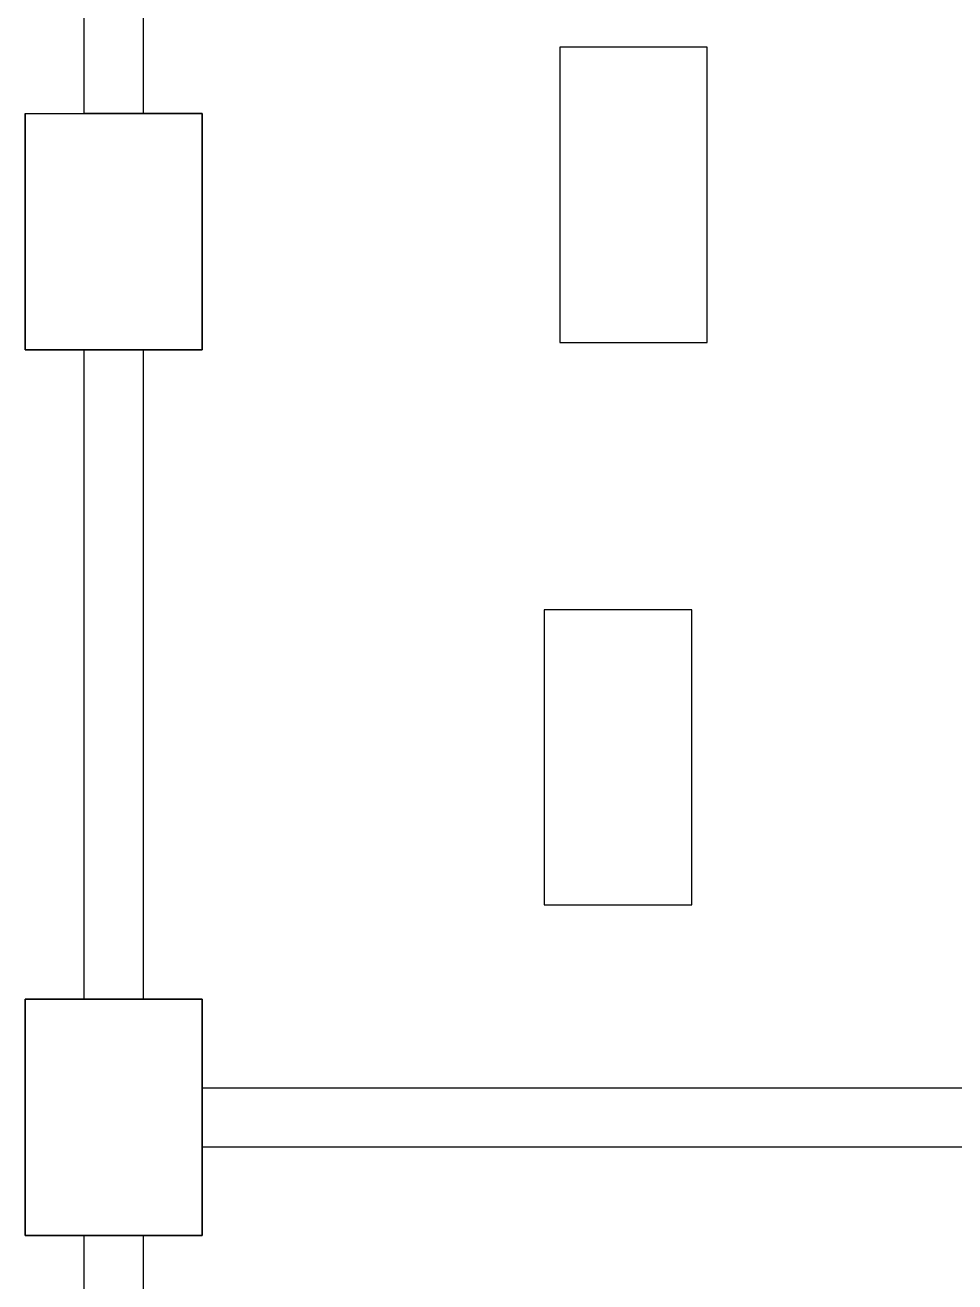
# Model space of a CAD drawing. Extents: x -19 to 297, y 0 to 420.
# Drawn here: x 224.67 to 232.54, y 277.88 to 288.52 of the extents above; entities that cross this region are included whole.
import ezdxf

# ---------------------------------------------------------------- set-up
doc = ezdxf.new("R2010")
doc.units = 0
doc.header["$MEASUREMENT"] = 0
doc.linetypes.add('K5LT_BASIC', pattern=[0])
doc.layers.add('Системный слой', color=7, linetype='Continuous')

# ---------------------------------------------------------------- blocks, each defined once
blk = doc.blocks.new('*U')
at = {"layer": 'Системный слой', "color": 5, "linetype": 'K5LT_BASIC'}
for p, q in [((230.445, 288.33), (229.195, 288.33)), ((229.195, 288.33), (229.195, 285.83)), ((230.445, 285.83), (230.445, 288.33)), ((229.195, 285.83), (230.445, 285.83)), ((230.313, 283.567), (229.063, 283.567)), ((229.063, 283.567), (229.063, 281.067)), ((230.313, 281.067), (230.313, 283.567)), ((229.063, 281.067), (230.313, 281.067)), ((226.167, 280.269), (224.667, 280.269)), ((224.667, 280.269), (224.667, 278.269)), ((226.167, 278.269), (226.167, 280.269)), ((224.667, 278.269), (226.167, 278.269))]:
    blk.add_line(p, q, dxfattribs=at)

msp = doc.modelspace()

# ---------------------------------------------------------------- linework, layer by layer
at = {"layer": 'Системный слой', "color": 5, "linetype": 'K5LT_BASIC'}
for p, q in [((225.167, 287.769), (225.167, 293.269)), ((225.667, 293.269), (225.667, 287.769)), ((224.667, 287.769), (226.167, 287.769)), ((224.667, 287.769), (224.667, 285.769)), ((224.667, 285.769), (224.667, 287.769)), ((224.667, 287.769), (226.167, 287.769)), ((226.167, 287.769), (225.167, 287.769)), ((226.167, 287.769), (226.167, 285.769)), ((226.167, 285.769), (226.167, 287.769)), ((226.167, 287.019), (226.167, 286.269)), ((226.167, 285.769), (224.667, 285.769)), ((224.667, 285.769), (226.167, 285.769)), ((225.167, 280.269), (225.167, 285.769)), ((225.667, 285.769), (225.667, 280.269)), ((224.667, 280.269), (226.167, 280.269)), ((224.667, 280.269), (224.667, 278.269)), ((224.667, 278.269), (224.667, 280.269)), ((224.667, 280.269), (226.167, 280.269)), ((226.167, 280.269), (225.167, 280.269)), ((226.166, 279.769), (226.167, 280.269)), ((226.167, 280.269), (226.167, 278.269)), ((226.167, 278.269), (226.167, 280.269)), ((226.167, 278.269), (226.167, 280.269)), ((226.166, 279.519), (240.166, 279.519)), ((226.167, 279.519), (226.167, 278.769)), ((226.166, 279.019), (240.166, 279.019)), ((226.166, 279.019), (242.667, 279.019)), ((226.167, 278.269), (224.667, 278.269)), ((224.667, 278.269), (226.167, 278.269)), ((225.167, 272.769), (225.167, 278.269)), ((225.667, 278.269), (225.667, 272.769))]:
    msp.add_line(p, q, dxfattribs=at)

# ---------------------------------------------------------------- block references
at = {"layer": 'Системный слой'}
msp.add_blockref('*U', (0, 0), dxfattribs=at)
msp.add_blockref('*U', (0, 0), dxfattribs=at)
msp.add_blockref('*U', (0, 0), dxfattribs=at)
msp.add_blockref('*U', (0, 0), dxfattribs=at)
msp.add_blockref('*U', (0, 0), dxfattribs=at)
msp.add_blockref('*U', (0, 0), dxfattribs=at)
msp.add_blockref('*U', (0, 0), dxfattribs=at)
msp.add_blockref('*U', (0, 0), dxfattribs=at)
msp.add_blockref('*U', (0, 0), dxfattribs=at)
msp.add_blockref('*U', (0, 0), dxfattribs=at)
msp.add_blockref('*U', (0, 0), dxfattribs=at)
msp.add_blockref('*U', (0, 0), dxfattribs=at)
msp.add_blockref('*U', (0, 0), dxfattribs=at)
msp.add_blockref('*U', (0, 0), dxfattribs=at)
msp.add_blockref('*U', (0, 0), dxfattribs=at)
msp.add_blockref('*U', (0, 0), dxfattribs=at)
msp.add_blockref('*U', (0, 0), dxfattribs=at)
msp.add_blockref('*U', (0, 0), dxfattribs=at)
msp.add_blockref('*U', (0, 0), dxfattribs=at)
msp.add_blockref('*U', (0, 0), dxfattribs=at)
msp.add_blockref('*U', (0, 0), dxfattribs=at)
msp.add_blockref('*U', (0, 0), dxfattribs=at)
msp.add_blockref('*U', (0, 0), dxfattribs=at)
msp.add_blockref('*U', (0, 0), dxfattribs=at)
msp.add_blockref('*U', (0, 0), dxfattribs=at)
msp.add_blockref('*U', (0, 0), dxfattribs=at)
msp.add_blockref('*U', (0, 0), dxfattribs=at)
msp.add_blockref('*U', (0, 0), dxfattribs=at)
msp.add_blockref('*U', (0, 0), dxfattribs=at)
msp.add_blockref('*U', (0, 0), dxfattribs=at)
msp.add_blockref('*U', (0, 0), dxfattribs=at)
msp.add_blockref('*U', (0, 0), dxfattribs=at)
msp.add_blockref('*U', (0, 0), dxfattribs=at)
msp.add_blockref('*U', (0, 0), dxfattribs=at)
msp.add_blockref('*U', (0, 0), dxfattribs=at)
msp.add_blockref('*U', (0, 0), dxfattribs=at)
msp.add_blockref('*U', (0, 0), dxfattribs=at)
msp.add_blockref('*U', (0, 0), dxfattribs=at)
msp.add_blockref('*U', (0, 0), dxfattribs=at)
msp.add_blockref('*U', (0, 0), dxfattribs=at)
msp.add_blockref('*U', (0, 0), dxfattribs=at)
msp.add_blockref('*U', (0, 0), dxfattribs=at)
msp.add_blockref('*U', (0, 0), dxfattribs=at)
msp.add_blockref('*U', (0, 0), dxfattribs=at)
msp.add_blockref('*U', (0, 0), dxfattribs=at)
msp.add_blockref('*U', (0, 0), dxfattribs=at)
msp.add_blockref('*U', (0, 0), dxfattribs=at)
msp.add_blockref('*U', (0, 0), dxfattribs=at)
msp.add_blockref('*U', (0, 0), dxfattribs=at)
msp.add_blockref('*U', (0, 0), dxfattribs=at)
msp.add_blockref('*U', (0, 0), dxfattribs=at)
msp.add_blockref('*U', (0, 0), dxfattribs=at)
msp.add_blockref('*U', (0, 0), dxfattribs=at)
msp.add_blockref('*U', (0, 0), dxfattribs=at)
msp.add_blockref('*U', (0, 0), dxfattribs=at)
msp.add_blockref('*U', (0, 0), dxfattribs=at)
msp.add_blockref('*U', (0, 0), dxfattribs=at)
msp.add_blockref('*U', (0, 0), dxfattribs=at)
msp.add_blockref('*U', (0, 0), dxfattribs=at)
msp.add_blockref('*U', (0, 0), dxfattribs=at)
msp.add_blockref('*U', (0, 0), dxfattribs=at)
msp.add_blockref('*U', (0, 0), dxfattribs=at)
msp.add_blockref('*U', (0, 0), dxfattribs=at)
msp.add_blockref('*U', (0, 0), dxfattribs=at)
msp.add_blockref('*U', (0, 0), dxfattribs=at)
msp.add_blockref('*U', (0, 0), dxfattribs=at)
msp.add_blockref('*U', (0, 0), dxfattribs=at)
msp.add_blockref('*U', (0, 0), dxfattribs=at)
msp.add_blockref('*U', (0, 0), dxfattribs=at)
msp.add_blockref('*U', (0, 0), dxfattribs=at)
msp.add_blockref('*U', (0, 0), dxfattribs=at)
msp.add_blockref('*U', (0, 0), dxfattribs=at)
msp.add_blockref('*U', (0, 0), dxfattribs=at)
msp.add_blockref('*U', (0, 0), dxfattribs=at)
msp.add_blockref('*U', (0, 0), dxfattribs=at)
msp.add_blockref('*U', (0, 0), dxfattribs=at)
msp.add_blockref('*U', (0, 0), dxfattribs=at)
msp.add_blockref('*U', (0, 0), dxfattribs=at)
msp.add_blockref('*U', (0, 0), dxfattribs=at)
msp.add_blockref('*U', (0, 0), dxfattribs=at)
msp.add_blockref('*U', (0, 0), dxfattribs=at)
msp.add_blockref('*U', (0, 0), dxfattribs=at)
msp.add_blockref('*U', (0, 0), dxfattribs=at)
msp.add_blockref('*U', (0, 0), dxfattribs=at)
msp.add_blockref('*U', (0, 0), dxfattribs=at)
msp.add_blockref('*U', (0, 0), dxfattribs=at)
msp.add_blockref('*U', (0, 0), dxfattribs=at)
msp.add_blockref('*U', (0, 0), dxfattribs=at)
msp.add_blockref('*U', (0, 0), dxfattribs=at)
msp.add_blockref('*U', (0, 0), dxfattribs=at)
msp.add_blockref('*U', (0, 0), dxfattribs=at)
msp.add_blockref('*U', (0, 0), dxfattribs=at)
msp.add_blockref('*U', (0, 0), dxfattribs=at)
msp.add_blockref('*U', (0, 0), dxfattribs=at)
msp.add_blockref('*U', (0, 0), dxfattribs=at)
msp.add_blockref('*U', (0, 0), dxfattribs=at)
msp.add_blockref('*U', (0, 0), dxfattribs=at)
msp.add_blockref('*U', (0, 0), dxfattribs=at)
msp.add_blockref('*U', (0, 0), dxfattribs=at)
msp.add_blockref('*U', (0, 0), dxfattribs=at)
msp.add_blockref('*U', (0, 0), dxfattribs=at)
msp.add_blockref('*U', (0, 0), dxfattribs=at)
msp.add_blockref('*U', (0, 0), dxfattribs=at)
msp.add_blockref('*U', (0, 0), dxfattribs=at)
msp.add_blockref('*U', (0, 0), dxfattribs=at)
msp.add_blockref('*U', (0, 0), dxfattribs=at)
msp.add_blockref('*U', (0, 0), dxfattribs=at)
msp.add_blockref('*U', (0, 0), dxfattribs=at)
msp.add_blockref('*U', (0, 0), dxfattribs=at)
msp.add_blockref('*U', (0, 0), dxfattribs=at)
msp.add_blockref('*U', (0, 0), dxfattribs=at)
msp.add_blockref('*U', (0, 0), dxfattribs=at)
msp.add_blockref('*U', (0, 0), dxfattribs=at)
msp.add_blockref('*U', (0, 0), dxfattribs=at)
msp.add_blockref('*U', (0, 0), dxfattribs=at)
msp.add_blockref('*U', (0, 0), dxfattribs=at)
msp.add_blockref('*U', (0, 0), dxfattribs=at)
msp.add_blockref('*U', (0, 0), dxfattribs=at)
msp.add_blockref('*U', (0, 0), dxfattribs=at)
msp.add_blockref('*U', (0, 0), dxfattribs=at)
msp.add_blockref('*U', (0, 0), dxfattribs=at)
msp.add_blockref('*U', (0, 0), dxfattribs=at)
msp.add_blockref('*U', (0, 0), dxfattribs=at)
msp.add_blockref('*U', (0, 0), dxfattribs=at)
msp.add_blockref('*U', (0, 0), dxfattribs=at)
msp.add_blockref('*U', (0, 0), dxfattribs=at)
msp.add_blockref('*U', (0, 0), dxfattribs=at)
msp.add_blockref('*U', (0, 0), dxfattribs=at)
msp.add_blockref('*U', (0, 0), dxfattribs=at)
msp.add_blockref('*U', (0, 0), dxfattribs=at)
msp.add_blockref('*U', (0, 0), dxfattribs=at)
msp.add_blockref('*U', (0, 0), dxfattribs=at)
msp.add_blockref('*U', (0, 0), dxfattribs=at)
msp.add_blockref('*U', (0, 0), dxfattribs=at)
msp.add_blockref('*U', (0, 0), dxfattribs=at)
msp.add_blockref('*U', (0, 0), dxfattribs=at)
msp.add_blockref('*U', (0, 0), dxfattribs=at)
msp.add_blockref('*U', (0, 0), dxfattribs=at)
msp.add_blockref('*U', (0, 0), dxfattribs=at)
msp.add_blockref('*U', (0, 0), dxfattribs=at)
msp.add_blockref('*U', (0, 0), dxfattribs=at)
msp.add_blockref('*U', (0, 0), dxfattribs=at)
msp.add_blockref('*U', (0, 0), dxfattribs=at)
msp.add_blockref('*U', (0, 0), dxfattribs=at)
msp.add_blockref('*U', (0, 0), dxfattribs=at)
msp.add_blockref('*U', (0, 0), dxfattribs=at)
msp.add_blockref('*U', (0, 0), dxfattribs=at)
msp.add_blockref('*U', (0, 0), dxfattribs=at)
msp.add_blockref('*U', (0, 0), dxfattribs=at)
msp.add_blockref('*U', (0, 0), dxfattribs=at)
msp.add_blockref('*U', (0, 0), dxfattribs=at)
msp.add_blockref('*U', (0, 0), dxfattribs=at)
msp.add_blockref('*U', (0, 0), dxfattribs=at)
msp.add_blockref('*U', (0, 0), dxfattribs=at)
msp.add_blockref('*U', (0, 0), dxfattribs=at)
msp.add_blockref('*U', (0, 0), dxfattribs=at)
msp.add_blockref('*U', (0, 0), dxfattribs=at)
msp.add_blockref('*U', (0, 0), dxfattribs=at)
msp.add_blockref('*U', (0, 0), dxfattribs=at)
msp.add_blockref('*U', (0, 0), dxfattribs=at)
msp.add_blockref('*U', (0, 0), dxfattribs=at)
msp.add_blockref('*U', (0, 0), dxfattribs=at)
msp.add_blockref('*U', (0, 0), dxfattribs=at)
msp.add_blockref('*U', (0, 0), dxfattribs=at)
msp.add_blockref('*U', (0, 0), dxfattribs=at)
msp.add_blockref('*U', (0, 0), dxfattribs=at)
msp.add_blockref('*U', (0, 0), dxfattribs=at)
msp.add_blockref('*U', (0, 0), dxfattribs=at)
msp.add_blockref('*U', (0, 0), dxfattribs=at)
msp.add_blockref('*U', (0, 0), dxfattribs=at)
msp.add_blockref('*U', (0, 0), dxfattribs=at)
msp.add_blockref('*U', (0, 0), dxfattribs=at)
msp.add_blockref('*U', (0, 0), dxfattribs=at)
msp.add_blockref('*U', (0, 0), dxfattribs=at)
msp.add_blockref('*U', (0, 0), dxfattribs=at)
msp.add_blockref('*U', (0, 0), dxfattribs=at)
msp.add_blockref('*U', (0, 0), dxfattribs=at)
msp.add_blockref('*U', (0, 0), dxfattribs=at)
msp.add_blockref('*U', (0, 0), dxfattribs=at)
msp.add_blockref('*U', (0, 0), dxfattribs=at)
msp.add_blockref('*U', (0, 0), dxfattribs=at)
msp.add_blockref('*U', (0, 0), dxfattribs=at)
msp.add_blockref('*U', (0, 0), dxfattribs=at)
msp.add_blockref('*U', (0, 0), dxfattribs=at)
msp.add_blockref('*U', (0, 0), dxfattribs=at)
msp.add_blockref('*U', (0, 0), dxfattribs=at)
msp.add_blockref('*U', (0, 0), dxfattribs=at)
msp.add_blockref('*U', (0, 0), dxfattribs=at)
msp.add_blockref('*U', (0, 0), dxfattribs=at)
msp.add_blockref('*U', (0, 0), dxfattribs=at)
msp.add_blockref('*U', (0, 0), dxfattribs=at)
msp.add_blockref('*U', (0, 0), dxfattribs=at)
msp.add_blockref('*U', (0, 0), dxfattribs=at)
msp.add_blockref('*U', (0, 0), dxfattribs=at)
msp.add_blockref('*U', (0, 0), dxfattribs=at)
msp.add_blockref('*U', (0, 0), dxfattribs=at)
msp.add_blockref('*U', (0, 0), dxfattribs=at)
msp.add_blockref('*U', (0, 0), dxfattribs=at)
msp.add_blockref('*U', (0, 0), dxfattribs=at)
msp.add_blockref('*U', (0, 0), dxfattribs=at)
msp.add_blockref('*U', (0, 0), dxfattribs=at)
msp.add_blockref('*U', (0, 0), dxfattribs=at)
msp.add_blockref('*U', (0, 0), dxfattribs=at)
msp.add_blockref('*U', (0, 0), dxfattribs=at)
msp.add_blockref('*U', (0, 0), dxfattribs=at)
msp.add_blockref('*U', (0, 0), dxfattribs=at)
msp.add_blockref('*U', (0, 0), dxfattribs=at)
msp.add_blockref('*U', (0, 0), dxfattribs=at)
msp.add_blockref('*U', (0, 0), dxfattribs=at)
msp.add_blockref('*U', (0, 0), dxfattribs=at)
msp.add_blockref('*U', (0, 0), dxfattribs=at)
msp.add_blockref('*U', (0, 0), dxfattribs=at)
msp.add_blockref('*U', (0, 0), dxfattribs=at)
msp.add_blockref('*U', (0, 0), dxfattribs=at)
msp.add_blockref('*U', (0, 0), dxfattribs=at)
msp.add_blockref('*U', (0, 0), dxfattribs=at)
msp.add_blockref('*U', (0, 0), dxfattribs=at)
msp.add_blockref('*U', (0, 0), dxfattribs=at)
msp.add_blockref('*U', (0, 0), dxfattribs=at)
msp.add_blockref('*U', (0, 0), dxfattribs=at)
msp.add_blockref('*U', (0, 0), dxfattribs=at)
msp.add_blockref('*U', (0, 0), dxfattribs=at)
msp.add_blockref('*U', (0, 0), dxfattribs=at)
msp.add_blockref('*U', (0, 0), dxfattribs=at)
msp.add_blockref('*U', (0, 0), dxfattribs=at)
msp.add_blockref('*U', (0, 0), dxfattribs=at)
msp.add_blockref('*U', (0, 0), dxfattribs=at)
msp.add_blockref('*U', (0, 0), dxfattribs=at)
msp.add_blockref('*U', (0, 0), dxfattribs=at)
msp.add_blockref('*U', (0, 0), dxfattribs=at)
msp.add_blockref('*U', (0, 0), dxfattribs=at)
msp.add_blockref('*U', (0, 0), dxfattribs=at)
msp.add_blockref('*U', (0, 0), dxfattribs=at)
msp.add_blockref('*U', (0, 0), dxfattribs=at)
msp.add_blockref('*U', (0, 0), dxfattribs=at)
msp.add_blockref('*U', (0, 0), dxfattribs=at)
msp.add_blockref('*U', (0, 0), dxfattribs=at)
msp.add_blockref('*U', (0, 0), dxfattribs=at)
msp.add_blockref('*U', (0, 0), dxfattribs=at)
msp.add_blockref('*U', (0, 0), dxfattribs=at)
msp.add_blockref('*U', (0, 0), dxfattribs=at)
msp.add_blockref('*U', (0, 0), dxfattribs=at)
msp.add_blockref('*U', (0, 0), dxfattribs=at)
msp.add_blockref('*U', (0, 0), dxfattribs=at)
msp.add_blockref('*U', (0, 0), dxfattribs=at)
msp.add_blockref('*U', (0, 0), dxfattribs=at)
msp.add_blockref('*U', (0, 0), dxfattribs=at)
msp.add_blockref('*U', (0, 0), dxfattribs=at)
msp.add_blockref('*U', (0, 0), dxfattribs=at)
msp.add_blockref('*U', (0, 0), dxfattribs=at)
msp.add_blockref('*U', (0, 0), dxfattribs=at)
msp.add_blockref('*U', (0, 0), dxfattribs=at)
msp.add_blockref('*U', (0, 0), dxfattribs=at)
msp.add_blockref('*U', (0, 0), dxfattribs=at)
msp.add_blockref('*U', (0, 0), dxfattribs=at)
msp.add_blockref('*U', (0, 0), dxfattribs=at)
msp.add_blockref('*U', (0, 0), dxfattribs=at)
msp.add_blockref('*U', (0, 0), dxfattribs=at)
msp.add_blockref('*U', (0, 0), dxfattribs=at)
msp.add_blockref('*U', (0, 0), dxfattribs=at)
msp.add_blockref('*U', (0, 0), dxfattribs=at)
msp.add_blockref('*U', (0, 0), dxfattribs=at)
msp.add_blockref('*U', (0, 0), dxfattribs=at)
msp.add_blockref('*U', (0, 0), dxfattribs=at)
msp.add_blockref('*U', (0, 0), dxfattribs=at)
msp.add_blockref('*U', (0, 0), dxfattribs=at)
msp.add_blockref('*U', (0, 0), dxfattribs=at)
msp.add_blockref('*U', (0, 0), dxfattribs=at)
msp.add_blockref('*U', (0, 0), dxfattribs=at)
msp.add_blockref('*U', (0, 0), dxfattribs=at)
msp.add_blockref('*U', (0, 0), dxfattribs=at)
msp.add_blockref('*U', (0, 0), dxfattribs=at)
msp.add_blockref('*U', (0, 0), dxfattribs=at)
msp.add_blockref('*U', (0, 0), dxfattribs=at)
msp.add_blockref('*U', (0, 0), dxfattribs=at)
msp.add_blockref('*U', (0, 0), dxfattribs=at)
msp.add_blockref('*U', (0, 0), dxfattribs=at)
msp.add_blockref('*U', (0, 0), dxfattribs=at)
msp.add_blockref('*U', (0, 0), dxfattribs=at)
msp.add_blockref('*U', (0, 0), dxfattribs=at)
msp.add_blockref('*U', (0, 0), dxfattribs=at)
msp.add_blockref('*U', (0, 0), dxfattribs=at)
msp.add_blockref('*U', (0, 0), dxfattribs=at)
msp.add_blockref('*U', (0, 0), dxfattribs=at)
msp.add_blockref('*U', (0, 0), dxfattribs=at)
msp.add_blockref('*U', (0, 0), dxfattribs=at)
msp.add_blockref('*U', (0, 0), dxfattribs=at)
msp.add_blockref('*U', (0, 0), dxfattribs=at)
msp.add_blockref('*U', (0, 0), dxfattribs=at)
msp.add_blockref('*U', (0, 0), dxfattribs=at)
msp.add_blockref('*U', (0, 0), dxfattribs=at)
msp.add_blockref('*U', (0, 0), dxfattribs=at)
msp.add_blockref('*U', (0, 0), dxfattribs=at)
msp.add_blockref('*U', (0, 0), dxfattribs=at)
msp.add_blockref('*U', (0, 0), dxfattribs=at)
msp.add_blockref('*U', (0, 0), dxfattribs=at)
msp.add_blockref('*U', (0, 0), dxfattribs=at)
msp.add_blockref('*U', (0, 0), dxfattribs=at)
msp.add_blockref('*U', (0, 0), dxfattribs=at)
msp.add_blockref('*U', (0, 0), dxfattribs=at)
msp.add_blockref('*U', (0, 0), dxfattribs=at)
msp.add_blockref('*U', (0, 0), dxfattribs=at)
msp.add_blockref('*U', (0, 0), dxfattribs=at)
msp.add_blockref('*U', (0, 0), dxfattribs=at)
msp.add_blockref('*U', (0, 0), dxfattribs=at)
msp.add_blockref('*U', (0, 0), dxfattribs=at)
msp.add_blockref('*U', (0, 0), dxfattribs=at)
msp.add_blockref('*U', (0, 0), dxfattribs=at)
msp.add_blockref('*U', (0, 0), dxfattribs=at)
msp.add_blockref('*U', (0, 0), dxfattribs=at)
msp.add_blockref('*U', (0, 0), dxfattribs=at)
msp.add_blockref('*U', (0, 0), dxfattribs=at)
msp.add_blockref('*U', (0, 0), dxfattribs=at)
msp.add_blockref('*U', (0, 0), dxfattribs=at)
msp.add_blockref('*U', (0, 0), dxfattribs=at)
msp.add_blockref('*U', (0, 0), dxfattribs=at)
msp.add_blockref('*U', (0, 0), dxfattribs=at)
msp.add_blockref('*U', (0, 0), dxfattribs=at)
msp.add_blockref('*U', (0, 0), dxfattribs=at)
msp.add_blockref('*U', (0, 0), dxfattribs=at)
msp.add_blockref('*U', (0, 0), dxfattribs=at)
msp.add_blockref('*U', (0, 0), dxfattribs=at)
msp.add_blockref('*U', (0, 0), dxfattribs=at)
msp.add_blockref('*U', (0, 0), dxfattribs=at)
msp.add_blockref('*U', (0, 0), dxfattribs=at)
msp.add_blockref('*U', (0, 0), dxfattribs=at)
msp.add_blockref('*U', (0, 0), dxfattribs=at)
msp.add_blockref('*U', (0, 0), dxfattribs=at)
msp.add_blockref('*U', (0, 0), dxfattribs=at)
msp.add_blockref('*U', (0, 0), dxfattribs=at)
msp.add_blockref('*U', (0, 0), dxfattribs=at)
msp.add_blockref('*U', (0, 0), dxfattribs=at)
msp.add_blockref('*U', (0, 0), dxfattribs=at)
msp.add_blockref('*U', (0, 0), dxfattribs=at)
msp.add_blockref('*U', (0, 0), dxfattribs=at)
msp.add_blockref('*U', (0, 0), dxfattribs=at)
msp.add_blockref('*U', (0, 0), dxfattribs=at)
msp.add_blockref('*U', (0, 0), dxfattribs=at)
msp.add_blockref('*U', (0, 0), dxfattribs=at)
msp.add_blockref('*U', (0, 0), dxfattribs=at)
msp.add_blockref('*U', (0, 0), dxfattribs=at)
msp.add_blockref('*U', (0, 0), dxfattribs=at)
msp.add_blockref('*U', (0, 0), dxfattribs=at)
msp.add_blockref('*U', (0, 0), dxfattribs=at)
msp.add_blockref('*U', (0, 0), dxfattribs=at)
msp.add_blockref('*U', (0, 0), dxfattribs=at)
msp.add_blockref('*U', (0, 0), dxfattribs=at)
msp.add_blockref('*U', (0, 0), dxfattribs=at)
msp.add_blockref('*U', (0, 0), dxfattribs=at)
msp.add_blockref('*U', (0, 0), dxfattribs=at)
msp.add_blockref('*U', (0, 0), dxfattribs=at)
msp.add_blockref('*U', (0, 0), dxfattribs=at)
msp.add_blockref('*U', (0, 0), dxfattribs=at)
msp.add_blockref('*U', (0, 0), dxfattribs=at)
msp.add_blockref('*U', (0, 0), dxfattribs=at)
msp.add_blockref('*U', (0, 0), dxfattribs=at)
msp.add_blockref('*U', (0, 0), dxfattribs=at)
msp.add_blockref('*U', (0, 0), dxfattribs=at)
msp.add_blockref('*U', (0, 0), dxfattribs=at)
msp.add_blockref('*U', (0, 0), dxfattribs=at)
msp.add_blockref('*U', (0, 0), dxfattribs=at)
msp.add_blockref('*U', (0, 0), dxfattribs=at)
msp.add_blockref('*U', (0, 0), dxfattribs=at)
msp.add_blockref('*U', (0, 0), dxfattribs=at)
msp.add_blockref('*U', (0, 0), dxfattribs=at)
msp.add_blockref('*U', (0, 0), dxfattribs=at)
msp.add_blockref('*U', (0, 0), dxfattribs=at)
msp.add_blockref('*U', (0, 0), dxfattribs=at)
msp.add_blockref('*U', (0, 0), dxfattribs=at)
msp.add_blockref('*U', (0, 0), dxfattribs=at)
msp.add_blockref('*U', (0, 0), dxfattribs=at)
msp.add_blockref('*U', (0, 0), dxfattribs=at)
msp.add_blockref('*U', (0, 0), dxfattribs=at)
msp.add_blockref('*U', (0, 0), dxfattribs=at)
msp.add_blockref('*U', (0, 0), dxfattribs=at)
msp.add_blockref('*U', (0, 0), dxfattribs=at)
msp.add_blockref('*U', (0, 0), dxfattribs=at)
msp.add_blockref('*U', (0, 0), dxfattribs=at)
msp.add_blockref('*U', (0, 0), dxfattribs=at)
msp.add_blockref('*U', (0, 0), dxfattribs=at)
msp.add_blockref('*U', (0, 0), dxfattribs=at)
msp.add_blockref('*U', (0, 0), dxfattribs=at)
msp.add_blockref('*U', (0, 0), dxfattribs=at)
msp.add_blockref('*U', (0, 0), dxfattribs=at)
msp.add_blockref('*U', (0, 0), dxfattribs=at)
msp.add_blockref('*U', (0, 0), dxfattribs=at)
msp.add_blockref('*U', (0, 0), dxfattribs=at)
msp.add_blockref('*U', (0, 0), dxfattribs=at)
msp.add_blockref('*U', (0, 0), dxfattribs=at)
msp.add_blockref('*U', (0, 0), dxfattribs=at)
msp.add_blockref('*U', (0, 0), dxfattribs=at)
msp.add_blockref('*U', (0, 0), dxfattribs=at)
msp.add_blockref('*U', (0, 0), dxfattribs=at)
msp.add_blockref('*U', (0, 0), dxfattribs=at)
msp.add_blockref('*U', (0, 0), dxfattribs=at)
msp.add_blockref('*U', (0, 0), dxfattribs=at)
msp.add_blockref('*U', (0, 0), dxfattribs=at)
msp.add_blockref('*U', (0, 0), dxfattribs=at)
msp.add_blockref('*U', (0, 0), dxfattribs=at)
msp.add_blockref('*U', (0, 0), dxfattribs=at)
msp.add_blockref('*U', (0, 0), dxfattribs=at)
msp.add_blockref('*U', (0, 0), dxfattribs=at)
msp.add_blockref('*U', (0, 0), dxfattribs=at)
msp.add_blockref('*U', (0, 0), dxfattribs=at)
msp.add_blockref('*U', (0, 0), dxfattribs=at)
msp.add_blockref('*U', (0, 0), dxfattribs=at)
msp.add_blockref('*U', (0, 0), dxfattribs=at)
msp.add_blockref('*U', (0, 0), dxfattribs=at)
msp.add_blockref('*U', (0, 0), dxfattribs=at)
msp.add_blockref('*U', (0, 0), dxfattribs=at)
msp.add_blockref('*U', (0, 0), dxfattribs=at)
msp.add_blockref('*U', (0, 0), dxfattribs=at)
msp.add_blockref('*U', (0, 0), dxfattribs=at)
msp.add_blockref('*U', (0, 0), dxfattribs=at)
msp.add_blockref('*U', (0, 0), dxfattribs=at)
msp.add_blockref('*U', (0, 0), dxfattribs=at)
msp.add_blockref('*U', (0, 0), dxfattribs=at)
msp.add_blockref('*U', (0, 0), dxfattribs=at)
msp.add_blockref('*U', (0, 0), dxfattribs=at)
msp.add_blockref('*U', (0, 0), dxfattribs=at)
msp.add_blockref('*U', (0, 0), dxfattribs=at)
msp.add_blockref('*U', (0, 0), dxfattribs=at)
msp.add_blockref('*U', (0, 0), dxfattribs=at)
msp.add_blockref('*U', (0, 0), dxfattribs=at)
msp.add_blockref('*U', (0, 0), dxfattribs=at)
msp.add_blockref('*U', (0, 0), dxfattribs=at)
msp.add_blockref('*U', (0, 0), dxfattribs=at)
msp.add_blockref('*U', (0, 0), dxfattribs=at)
msp.add_blockref('*U', (0, 0), dxfattribs=at)
msp.add_blockref('*U', (0, 0), dxfattribs=at)
msp.add_blockref('*U', (0, 0), dxfattribs=at)
msp.add_blockref('*U', (0, 0), dxfattribs=at)
msp.add_blockref('*U', (0, 0), dxfattribs=at)
msp.add_blockref('*U', (0, 0), dxfattribs=at)
msp.add_blockref('*U', (0, 0), dxfattribs=at)
msp.add_blockref('*U', (0, 0), dxfattribs=at)
msp.add_blockref('*U', (0, 0), dxfattribs=at)
msp.add_blockref('*U', (0, 0), dxfattribs=at)
msp.add_blockref('*U', (0, 0), dxfattribs=at)
msp.add_blockref('*U', (0, 0), dxfattribs=at)
msp.add_blockref('*U', (0, 0), dxfattribs=at)
msp.add_blockref('*U', (0, 0), dxfattribs=at)
msp.add_blockref('*U', (0, 0), dxfattribs=at)
msp.add_blockref('*U', (0, 0), dxfattribs=at)
msp.add_blockref('*U', (0, 0), dxfattribs=at)
msp.add_blockref('*U', (0, 0), dxfattribs=at)
msp.add_blockref('*U', (0, 0), dxfattribs=at)
msp.add_blockref('*U', (0, 0), dxfattribs=at)
msp.add_blockref('*U', (0, 0), dxfattribs=at)
msp.add_blockref('*U', (0, 0), dxfattribs=at)

doc.saveas('drawing.dxf')
